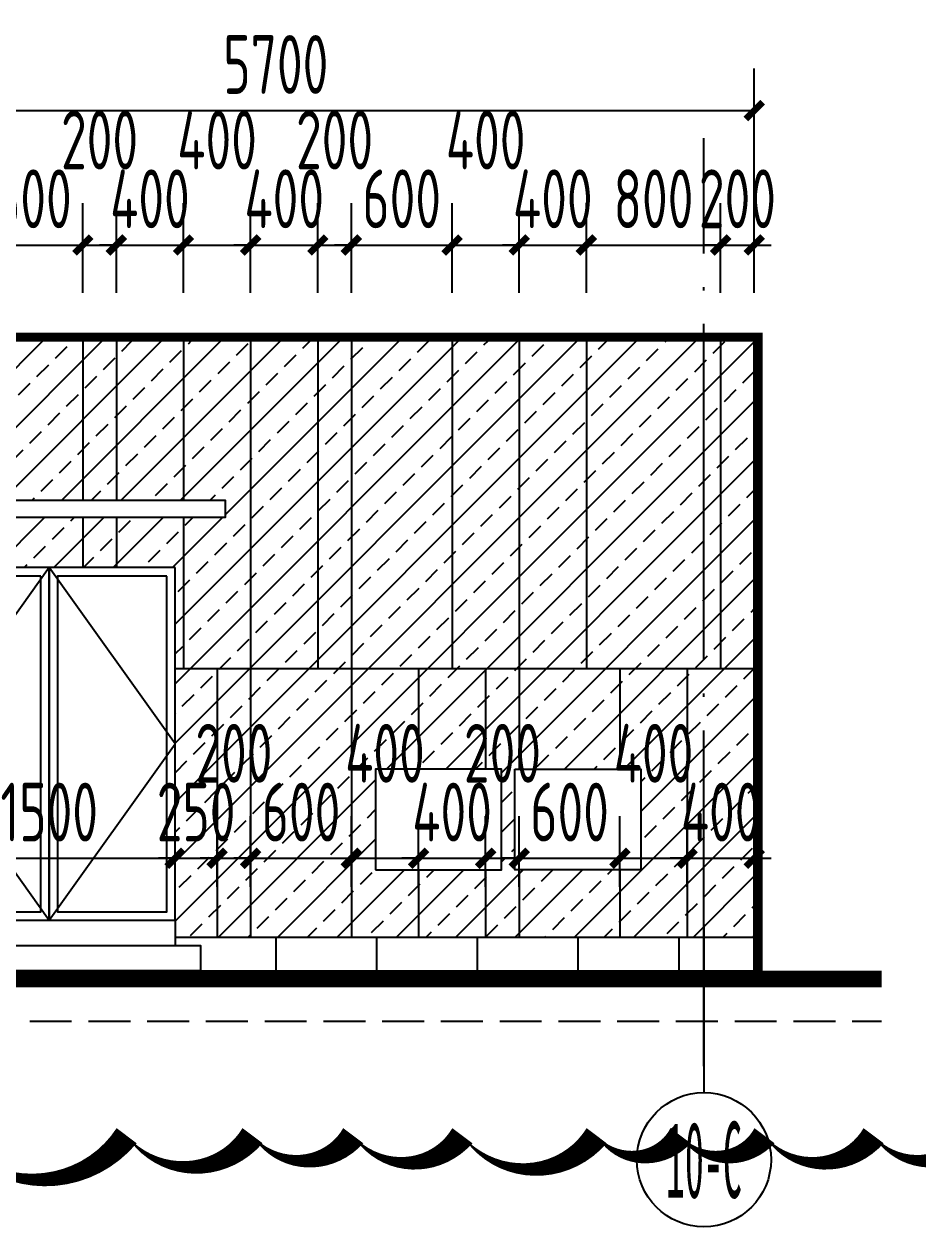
# Model space of a CAD drawing. Extents: x -863035 to 270371, y -8918 to 240488.
# Drawn here: x -241433 to -236107, y 155316 to 162478 of the extents above; entities that cross this region are included whole.
import ezdxf
from ezdxf.enums import TextEntityAlignment as Align

# ---------------------------------------------------------------- set-up
doc = ezdxf.new("R2010")
doc.units = 0
doc.header["$LTSCALE"] = 1000
doc.header["$MEASUREMENT"] = 0
for name, pattern in [('109-34 轴网$0$L1$0$$AUDIT_BAD_LTYPE1', [0]), ('DASH', [0.35, 0.25, -0.1]), ('DOTE', [2.42, 2, -0.2, 0.02, -0.2])]:
    doc.linetypes.add(name, pattern=pattern)
for name, color, linetype in [('01-标注_尺寸', 124, 'Continuous'), ('01-标注_轴线坐标', 132, 'Continuous'), ('02-TEXT_轴号', 7, 'Continuous'), ('05-填充_156', 156, 'Continuous'), ('A-C_窗', 140, 'Continuous'), ('A_AXIS-轴线', 36, 'Continuous'), ('AXIS_TEXT', 7, 'Continuous'), ('E-墙面分格', 146, 'Continuous'), ('E-立面轮廓', 241, 'Continuous')]:
    doc.layers.add(name, color=color, linetype=linetype)
doc.layers.add('DIM_MODI', color=6, linetype='Continuous', plot=False)
doc.styles.add('_TCH_AXIS', font='STXIHEI.TTF')
doc.styles.add('_TCH_DIM_T3', font='ROS1', dxfattribs={"width": 0.75, "bigfont": 'JD'})
doc.styles.add('COMPLEX', font='COMPLEX')
doc.dimstyles.new('_TCH_ARCH&&100', dxfattribs={"dimtxt": 350, "dimasz": 100, "dimexe": 250, "dimexo": 300, "dimgap": 100, "dimtad": 1, "dimdec": 0, "dimzin": 0, "dimdsep": 46, "dimtxsty": '_TCH_DIM_T3', "dimblk": 'ARCHTICK', "dimcen": 0.09, "dimclrt": 7, "dimazin": 2, "dimtfac": 1, "dimtdec": 0, "dimtix": 1, "dimtmove": 2, "dimatfit": 3, "dimfxl": 0, "dimtolj": 1, "dimtzin": 0, "dimarcsym": 0})

# ---------------------------------------------------------------- blocks, each defined once
blk = doc.blocks.new('AHSKLJDHOWIDJA')
blk.add_wipeout([(-314594.1, 266699.4), (-312793.6, 266699.4), (-312793.6, 266849.4), (-312943.8, 266849.4), (-312943.8, 269099.4), (-314443.8, 269099.4), (-314443.8, 266849.4), (-314594.1, 266849.4)]).dxf.layer = 'A-C_窗'
at = {"layer": 'A-C_窗', "linetype": '109-34 轴网$0$L1$0$$AUDIT_BAD_LTYPE1'}
for points in [[(-313693.8, 269099.4), (-312943.8, 268049.4), (-313693.8, 266999.4), (-314443.8, 268049.4), (-313693.8, 269099.4), (-313693.8, 266999.4)], [(-312943.8, 266849.4), (-312943.8, 266999.4), (-314443.8, 266999.4), (-314443.8, 266849.4)]]:
    blk.add_lwpolyline(points, dxfattribs=at)
for points in [[(-314443.8, 269099.4), (-313693.8, 269099.4), (-313693.8, 266999.4), (-314443.8, 266999.4)], [(-314393.8, 269049.4), (-313743.8, 269049.4), (-313743.8, 267049.4), (-314393.8, 267049.4)], [(-313693.8, 269099.4), (-312943.8, 269099.4), (-312943.8, 266999.4), (-313693.8, 266999.4)], [(-313643.8, 269049.4), (-312993.8, 269049.4), (-312993.8, 267049.4), (-313643.8, 267049.4)]]:
    blk.add_lwpolyline(points, close=True, dxfattribs=at)
at = {"layer": 'A-C_窗'}
blk.add_lwpolyline([(-312793.6, 266699.4), (-312793.6, 266849.4), (-314594.1, 266849.4), (-314594.1, 266699.4), (-312793.6, 266699.4)], dxfattribs=at)
blk = doc.blocks.new('_ArchTick')
at = {"color": 0, "linetype": 'ByBlock', "const_width": 0.4}
blk.add_lwpolyline([(-0.5, -0.5), (0.5, 0.5)], dxfattribs=at)
blk = doc.blocks.new('*D788')
at = {"layer": '01-标注_尺寸', "color": 0, "lineweight": -2, "transparency": 16777216}
for p, q in [((-242782.6, 161177.2), (-242782.6, 162212.7)), ((-237082.6, 161177.2), (-237082.6, 162212.7)), ((-242782.6, 161962.7), (-237082.6, 161962.7))]:
    blk.add_line(p, q, dxfattribs=at)
at = {"layer": 'Defpoints', "color": 0, "transparency": 16777216}
for p in [(-237082.6, 161962.7), (-242782.6, 160877.2), (-237082.6, 160877.2)]:
    blk.add_point(p, dxfattribs=at)
at = {"layer": '01-标注_尺寸', "color": 0, "lineweight": -2, "transparency": 16777216, "xscale": 100, "yscale": 100, "zscale": 100, "rotation": 180}
blk.add_blockref('_ArchTick', (-242782.6, 161962.7), dxfattribs=at)
at = {"layer": '01-标注_尺寸', "color": 0, "lineweight": -2, "transparency": 16777216, "xscale": 100, "yscale": 100, "zscale": 100}
blk.add_blockref('_ArchTick', (-237082.6, 161962.7), dxfattribs=at)
at = {"layer": '01-标注_尺寸', "color": 7, "transparency": 16777216, "insert": (-239932.6, 162237.7), "char_height": 350, "attachment_point": 5, "style": '_TCH_DIM_T3'}
blk.add_mtext('\\A1;5700', dxfattribs=at)
blk = doc.blocks.new('*D789')
at = {"layer": '01-标注_尺寸', "color": 0, "lineweight": -2, "transparency": 16777216}
for p, q in [((-237282.6, 160877.2), (-237282.6, 161412.7)), ((-237082.6, 160877.2), (-237082.6, 161412.7)), ((-237282.6, 161162.7), (-237382.6, 161162.7)), ((-237282.6, 161162.7), (-237082.6, 161162.7)), ((-237082.6, 161162.7), (-236982.6, 161162.7))]:
    blk.add_line(p, q, dxfattribs=at)
at = {"layer": 'Defpoints', "color": 0, "transparency": 16777216}
for p in [(-237082.6, 161162.7), (-237282.6, 160577.2), (-237082.6, 160577.2)]:
    blk.add_point(p, dxfattribs=at)
at = {"layer": '01-标注_尺寸', "color": 0, "lineweight": -2, "transparency": 16777216, "xscale": 100, "yscale": 100, "zscale": 100}
blk.add_blockref('_ArchTick', (-237282.6, 161162.7), dxfattribs=at)
at = {"layer": '01-标注_尺寸', "color": 0, "lineweight": -2, "transparency": 16777216, "xscale": 100, "yscale": 100, "zscale": 100, "rotation": 180}
blk.add_blockref('_ArchTick', (-237082.6, 161162.7), dxfattribs=at)
at = {"layer": '01-标注_尺寸', "color": 7, "transparency": 16777216, "insert": (-237182.6, 161437.7), "char_height": 350, "attachment_point": 5, "style": '_TCH_DIM_T3'}
blk.add_mtext('\\A1;200', dxfattribs=at)
blk = doc.blocks.new('*D790')
at = {"layer": '01-标注_尺寸', "color": 0, "lineweight": -2, "transparency": 16777216}
for p, q in [((-238082.6, 160877.2), (-238082.6, 161412.7)), ((-237282.6, 160877.2), (-237282.6, 161412.7)), ((-238082.6, 161162.7), (-237282.6, 161162.7))]:
    blk.add_line(p, q, dxfattribs=at)
at = {"layer": 'Defpoints', "color": 0, "transparency": 16777216}
for p in [(-237282.6, 161162.7), (-238082.6, 160577.2), (-237282.6, 160577.2)]:
    blk.add_point(p, dxfattribs=at)
at = {"layer": '01-标注_尺寸', "color": 0, "lineweight": -2, "transparency": 16777216, "xscale": 100, "yscale": 100, "zscale": 100, "rotation": 180}
blk.add_blockref('_ArchTick', (-238082.6, 161162.7), dxfattribs=at)
at = {"layer": '01-标注_尺寸', "color": 0, "lineweight": -2, "transparency": 16777216, "xscale": 100, "yscale": 100, "zscale": 100}
blk.add_blockref('_ArchTick', (-237282.6, 161162.7), dxfattribs=at)
at = {"layer": '01-标注_尺寸', "color": 7, "transparency": 16777216, "insert": (-237682.6, 161437.7), "char_height": 350, "attachment_point": 5, "style": '_TCH_DIM_T3'}
blk.add_mtext('\\A1;800', dxfattribs=at)
blk = doc.blocks.new('*D791')
at = {"layer": '01-标注_尺寸', "color": 0, "lineweight": -2, "transparency": 16777216}
for p, q in [((-238482.6, 160877.2), (-238482.6, 161412.7)), ((-238082.6, 160877.2), (-238082.6, 161412.7)), ((-238482.6, 161162.7), (-238582.6, 161162.7)), ((-238482.6, 161162.7), (-238082.6, 161162.7)), ((-238082.6, 161162.7), (-237982.6, 161162.7))]:
    blk.add_line(p, q, dxfattribs=at)
at = {"layer": 'Defpoints', "color": 0, "transparency": 16777216}
for p in [(-238082.6, 161162.7), (-238482.6, 160577.2), (-238082.6, 160577.2)]:
    blk.add_point(p, dxfattribs=at)
at = {"layer": '01-标注_尺寸', "color": 0, "lineweight": -2, "transparency": 16777216, "xscale": 100, "yscale": 100, "zscale": 100}
blk.add_blockref('_ArchTick', (-238482.6, 161162.7), dxfattribs=at)
at = {"layer": '01-标注_尺寸', "color": 0, "lineweight": -2, "transparency": 16777216, "xscale": 100, "yscale": 100, "zscale": 100, "rotation": 180}
blk.add_blockref('_ArchTick', (-238082.6, 161162.7), dxfattribs=at)
at = {"layer": '01-标注_尺寸', "color": 7, "transparency": 16777216, "insert": (-238282.6, 161437.7), "char_height": 350, "attachment_point": 5, "style": '_TCH_DIM_T3'}
blk.add_mtext('\\A1;400', dxfattribs=at)
blk = doc.blocks.new('*D792')
at = {"layer": '01-标注_尺寸', "color": 0, "lineweight": -2, "transparency": 16777216}
for p, q in [((-238882.6, 160877.2), (-238882.6, 161412.7)), ((-238482.6, 160877.2), (-238482.6, 161412.7)), ((-238882.6, 161162.7), (-238482.6, 161162.7))]:
    blk.add_line(p, q, dxfattribs=at)
at = {"layer": 'Defpoints', "color": 0, "transparency": 16777216}
for p in [(-238482.6, 161162.7), (-238882.6, 160577.2), (-238482.6, 160577.2)]:
    blk.add_point(p, dxfattribs=at)
at = {"layer": '01-标注_尺寸', "color": 0, "lineweight": -2, "transparency": 16777216, "xscale": 100, "yscale": 100, "zscale": 100, "rotation": 180}
blk.add_blockref('_ArchTick', (-238882.6, 161162.7), dxfattribs=at)
at = {"layer": '01-标注_尺寸', "color": 0, "lineweight": -2, "transparency": 16777216, "xscale": 100, "yscale": 100, "zscale": 100}
blk.add_blockref('_ArchTick', (-238482.6, 161162.7), dxfattribs=at)
at = {"layer": '01-标注_尺寸', "color": 7, "transparency": 16777216, "insert": (-238682.6, 161787.7), "char_height": 350, "attachment_point": 5, "style": '_TCH_DIM_T3'}
blk.add_mtext('\\A1;400', dxfattribs=at)
blk = doc.blocks.new('*D793')
at = {"layer": '01-标注_尺寸', "color": 0, "lineweight": -2, "transparency": 16777216}
for p, q in [((-239482.6, 160877.2), (-239482.6, 161412.7)), ((-238882.6, 160877.2), (-238882.6, 161412.7)), ((-239482.6, 161162.7), (-239582.6, 161162.7)), ((-239482.6, 161162.7), (-238882.6, 161162.7)), ((-238882.6, 161162.7), (-238782.6, 161162.7))]:
    blk.add_line(p, q, dxfattribs=at)
at = {"layer": 'Defpoints', "color": 0, "transparency": 16777216}
for p in [(-238882.6, 161162.7), (-239482.6, 160577.2), (-238882.6, 160577.2)]:
    blk.add_point(p, dxfattribs=at)
at = {"layer": '01-标注_尺寸', "color": 0, "lineweight": -2, "transparency": 16777216, "xscale": 100, "yscale": 100, "zscale": 100}
blk.add_blockref('_ArchTick', (-239482.6, 161162.7), dxfattribs=at)
at = {"layer": '01-标注_尺寸', "color": 0, "lineweight": -2, "transparency": 16777216, "xscale": 100, "yscale": 100, "zscale": 100, "rotation": 180}
blk.add_blockref('_ArchTick', (-238882.6, 161162.7), dxfattribs=at)
at = {"layer": '01-标注_尺寸', "color": 7, "transparency": 16777216, "insert": (-239182.6, 161437.7), "char_height": 350, "attachment_point": 5, "style": '_TCH_DIM_T3'}
blk.add_mtext('\\A1;600', dxfattribs=at)
blk = doc.blocks.new('*D794')
at = {"layer": '01-标注_尺寸', "color": 0, "lineweight": -2, "transparency": 16777216}
for p, q in [((-239682.6, 160877.2), (-239682.6, 161412.7)), ((-239482.6, 160877.2), (-239482.6, 161412.7)), ((-239682.6, 161162.7), (-239482.6, 161162.7))]:
    blk.add_line(p, q, dxfattribs=at)
at = {"layer": 'Defpoints', "color": 0, "transparency": 16777216}
for p in [(-239482.6, 161162.7), (-239682.6, 160577.2), (-239482.6, 160577.2)]:
    blk.add_point(p, dxfattribs=at)
at = {"layer": '01-标注_尺寸', "color": 0, "lineweight": -2, "transparency": 16777216, "xscale": 100, "yscale": 100, "zscale": 100, "rotation": 180}
blk.add_blockref('_ArchTick', (-239682.6, 161162.7), dxfattribs=at)
at = {"layer": '01-标注_尺寸', "color": 0, "lineweight": -2, "transparency": 16777216, "xscale": 100, "yscale": 100, "zscale": 100}
blk.add_blockref('_ArchTick', (-239482.6, 161162.7), dxfattribs=at)
at = {"layer": '01-标注_尺寸', "color": 7, "transparency": 16777216, "insert": (-239582.6, 161787.7), "char_height": 350, "attachment_point": 5, "style": '_TCH_DIM_T3'}
blk.add_mtext('\\A1;200', dxfattribs=at)
blk = doc.blocks.new('*D795')
at = {"layer": '01-标注_尺寸', "color": 0, "lineweight": -2, "transparency": 16777216}
for p, q in [((-240082.6, 160877.2), (-240082.6, 161412.7)), ((-239682.6, 160877.2), (-239682.6, 161412.7)), ((-240082.6, 161162.7), (-240182.6, 161162.7)), ((-240082.6, 161162.7), (-239682.6, 161162.7)), ((-239682.6, 161162.7), (-239582.6, 161162.7))]:
    blk.add_line(p, q, dxfattribs=at)
at = {"layer": 'Defpoints', "color": 0, "transparency": 16777216}
for p in [(-239682.6, 161162.7), (-240082.6, 160577.2), (-239682.6, 160577.2)]:
    blk.add_point(p, dxfattribs=at)
at = {"layer": '01-标注_尺寸', "color": 0, "lineweight": -2, "transparency": 16777216, "xscale": 100, "yscale": 100, "zscale": 100}
blk.add_blockref('_ArchTick', (-240082.6, 161162.7), dxfattribs=at)
at = {"layer": '01-标注_尺寸', "color": 0, "lineweight": -2, "transparency": 16777216, "xscale": 100, "yscale": 100, "zscale": 100, "rotation": 180}
blk.add_blockref('_ArchTick', (-239682.6, 161162.7), dxfattribs=at)
at = {"layer": '01-标注_尺寸', "color": 7, "transparency": 16777216, "insert": (-239882.6, 161437.7), "char_height": 350, "attachment_point": 5, "style": '_TCH_DIM_T3'}
blk.add_mtext('\\A1;400', dxfattribs=at)
blk = doc.blocks.new('*D796')
at = {"layer": '01-标注_尺寸', "color": 0, "lineweight": -2, "transparency": 16777216}
for p, q in [((-240482.6, 160877.2), (-240482.6, 161412.7)), ((-240082.6, 160877.2), (-240082.6, 161412.7)), ((-240482.6, 161162.7), (-240082.6, 161162.7))]:
    blk.add_line(p, q, dxfattribs=at)
at = {"layer": 'Defpoints', "color": 0, "transparency": 16777216}
for p in [(-240082.6, 161162.7), (-240482.6, 160577.2), (-240082.6, 160577.2)]:
    blk.add_point(p, dxfattribs=at)
at = {"layer": '01-标注_尺寸', "color": 0, "lineweight": -2, "transparency": 16777216, "xscale": 100, "yscale": 100, "zscale": 100, "rotation": 180}
blk.add_blockref('_ArchTick', (-240482.6, 161162.7), dxfattribs=at)
at = {"layer": '01-标注_尺寸', "color": 0, "lineweight": -2, "transparency": 16777216, "xscale": 100, "yscale": 100, "zscale": 100}
blk.add_blockref('_ArchTick', (-240082.6, 161162.7), dxfattribs=at)
at = {"layer": '01-标注_尺寸', "color": 7, "transparency": 16777216, "insert": (-240282.6, 161787.7), "char_height": 350, "attachment_point": 5, "style": '_TCH_DIM_T3'}
blk.add_mtext('\\A1;400', dxfattribs=at)
blk = doc.blocks.new('*D797')
at = {"layer": '01-标注_尺寸', "color": 0, "lineweight": -2, "transparency": 16777216}
for p, q in [((-240882.6, 160877.2), (-240882.6, 161412.7)), ((-240482.6, 160877.2), (-240482.6, 161412.7)), ((-240882.6, 161162.7), (-240982.6, 161162.7)), ((-240882.6, 161162.7), (-240482.6, 161162.7)), ((-240482.6, 161162.7), (-240382.6, 161162.7))]:
    blk.add_line(p, q, dxfattribs=at)
at = {"layer": 'Defpoints', "color": 0, "transparency": 16777216}
for p in [(-240482.6, 161162.7), (-240882.6, 160577.2), (-240482.6, 160577.2)]:
    blk.add_point(p, dxfattribs=at)
at = {"layer": '01-标注_尺寸', "color": 0, "lineweight": -2, "transparency": 16777216, "xscale": 100, "yscale": 100, "zscale": 100}
blk.add_blockref('_ArchTick', (-240882.6, 161162.7), dxfattribs=at)
at = {"layer": '01-标注_尺寸', "color": 0, "lineweight": -2, "transparency": 16777216, "xscale": 100, "yscale": 100, "zscale": 100, "rotation": 180}
blk.add_blockref('_ArchTick', (-240482.6, 161162.7), dxfattribs=at)
at = {"layer": '01-标注_尺寸', "color": 7, "transparency": 16777216, "insert": (-240682.6, 161437.7), "char_height": 350, "attachment_point": 5, "style": '_TCH_DIM_T3'}
blk.add_mtext('\\A1;400', dxfattribs=at)
blk = doc.blocks.new('*D798')
at = {"layer": '01-标注_尺寸', "color": 0, "lineweight": -2, "transparency": 16777216}
for p, q in [((-241082.6, 160877.2), (-241082.6, 161412.7)), ((-240882.6, 160877.2), (-240882.6, 161412.7)), ((-241082.6, 161162.7), (-240882.6, 161162.7))]:
    blk.add_line(p, q, dxfattribs=at)
at = {"layer": 'Defpoints', "color": 0, "transparency": 16777216}
for p in [(-240882.6, 161162.7), (-241082.6, 160577.2), (-240882.6, 160577.2)]:
    blk.add_point(p, dxfattribs=at)
at = {"layer": '01-标注_尺寸', "color": 0, "lineweight": -2, "transparency": 16777216, "xscale": 100, "yscale": 100, "zscale": 100, "rotation": 180}
blk.add_blockref('_ArchTick', (-241082.6, 161162.7), dxfattribs=at)
at = {"layer": '01-标注_尺寸', "color": 0, "lineweight": -2, "transparency": 16777216, "xscale": 100, "yscale": 100, "zscale": 100}
blk.add_blockref('_ArchTick', (-240882.6, 161162.7), dxfattribs=at)
at = {"layer": '01-标注_尺寸', "color": 7, "transparency": 16777216, "insert": (-240982.6, 161787.7), "char_height": 350, "attachment_point": 5, "style": '_TCH_DIM_T3'}
blk.add_mtext('\\A1;200', dxfattribs=at)
blk = doc.blocks.new('*D799')
at = {"layer": '01-标注_尺寸', "color": 0, "lineweight": -2, "transparency": 16777216}
for p, q in [((-241682.6, 160877.2), (-241682.6, 161412.7)), ((-241082.6, 160877.2), (-241082.6, 161412.7)), ((-241682.6, 161162.7), (-241782.6, 161162.7)), ((-241682.6, 161162.7), (-241082.6, 161162.7)), ((-241082.6, 161162.7), (-240982.6, 161162.7))]:
    blk.add_line(p, q, dxfattribs=at)
at = {"layer": 'Defpoints', "color": 0, "transparency": 16777216}
for p in [(-241082.6, 161162.7), (-241682.6, 160577.2), (-241082.6, 160577.2)]:
    blk.add_point(p, dxfattribs=at)
at = {"layer": '01-标注_尺寸', "color": 0, "lineweight": -2, "transparency": 16777216, "xscale": 100, "yscale": 100, "zscale": 100}
blk.add_blockref('_ArchTick', (-241682.6, 161162.7), dxfattribs=at)
at = {"layer": '01-标注_尺寸', "color": 0, "lineweight": -2, "transparency": 16777216, "xscale": 100, "yscale": 100, "zscale": 100, "rotation": 180}
blk.add_blockref('_ArchTick', (-241082.6, 161162.7), dxfattribs=at)
at = {"layer": '01-标注_尺寸', "color": 7, "transparency": 16777216, "insert": (-241382.6, 161437.7), "char_height": 350, "attachment_point": 5, "style": '_TCH_DIM_T3'}
blk.add_mtext('\\A1;600', dxfattribs=at)
blk = doc.blocks.new('*D803')
at = {"layer": '01-标注_尺寸', "color": 0, "lineweight": -2, "transparency": 16777216}
for p, q in [((-237482.6, 157341.6), (-237482.6, 157761)), ((-237082.6, 157341.6), (-237082.6, 157761)), ((-237482.6, 157511), (-237582.6, 157511)), ((-237482.6, 157511), (-237082.6, 157511)), ((-237082.6, 157511), (-236982.6, 157511))]:
    blk.add_line(p, q, dxfattribs=at)
at = {"layer": 'Defpoints', "color": 0, "transparency": 16777216}
for p in [(-237082.6, 157511), (-237482.6, 157041.6), (-237082.6, 157041.6)]:
    blk.add_point(p, dxfattribs=at)
at = {"layer": '01-标注_尺寸', "color": 0, "lineweight": -2, "transparency": 16777216, "xscale": 100, "yscale": 100, "zscale": 100}
blk.add_blockref('_ArchTick', (-237482.6, 157511), dxfattribs=at)
at = {"layer": '01-标注_尺寸', "color": 0, "lineweight": -2, "transparency": 16777216, "xscale": 100, "yscale": 100, "zscale": 100, "rotation": 180}
blk.add_blockref('_ArchTick', (-237082.6, 157511), dxfattribs=at)
at = {"layer": '01-标注_尺寸', "color": 7, "transparency": 16777216, "insert": (-237282.6, 157786), "char_height": 350, "attachment_point": 5, "style": '_TCH_DIM_T3'}
blk.add_mtext('\\A1;400', dxfattribs=at)
blk = doc.blocks.new('*D804')
at = {"layer": '01-标注_尺寸', "color": 0, "lineweight": -2, "transparency": 16777216}
for p, q in [((-237882.6, 157341.6), (-237882.6, 157761)), ((-237482.6, 157341.6), (-237482.6, 157761)), ((-237882.6, 157511), (-237482.6, 157511))]:
    blk.add_line(p, q, dxfattribs=at)
at = {"layer": 'Defpoints', "color": 0, "transparency": 16777216}
for p in [(-237482.6, 157511), (-237882.6, 157041.6), (-237482.6, 157041.6)]:
    blk.add_point(p, dxfattribs=at)
at = {"layer": '01-标注_尺寸', "color": 0, "lineweight": -2, "transparency": 16777216, "xscale": 100, "yscale": 100, "zscale": 100, "rotation": 180}
blk.add_blockref('_ArchTick', (-237882.6, 157511), dxfattribs=at)
at = {"layer": '01-标注_尺寸', "color": 0, "lineweight": -2, "transparency": 16777216, "xscale": 100, "yscale": 100, "zscale": 100}
blk.add_blockref('_ArchTick', (-237482.6, 157511), dxfattribs=at)
at = {"layer": '01-标注_尺寸', "color": 7, "transparency": 16777216, "insert": (-237682.6, 158136), "char_height": 350, "attachment_point": 5, "style": '_TCH_DIM_T3'}
blk.add_mtext('\\A1;400', dxfattribs=at)
blk = doc.blocks.new('*D805')
at = {"layer": '01-标注_尺寸', "color": 0, "lineweight": -2, "transparency": 16777216}
for p, q in [((-238482.6, 157341.6), (-238482.6, 157761)), ((-237882.6, 157341.6), (-237882.6, 157761)), ((-238482.6, 157511), (-238582.6, 157511)), ((-238482.6, 157511), (-237882.6, 157511)), ((-237882.6, 157511), (-237782.6, 157511))]:
    blk.add_line(p, q, dxfattribs=at)
at = {"layer": 'Defpoints', "color": 0, "transparency": 16777216}
for p in [(-237882.6, 157511), (-238482.6, 157041.6), (-237882.6, 157041.6)]:
    blk.add_point(p, dxfattribs=at)
at = {"layer": '01-标注_尺寸', "color": 0, "lineweight": -2, "transparency": 16777216, "xscale": 100, "yscale": 100, "zscale": 100}
blk.add_blockref('_ArchTick', (-238482.6, 157511), dxfattribs=at)
at = {"layer": '01-标注_尺寸', "color": 0, "lineweight": -2, "transparency": 16777216, "xscale": 100, "yscale": 100, "zscale": 100, "rotation": 180}
blk.add_blockref('_ArchTick', (-237882.6, 157511), dxfattribs=at)
at = {"layer": '01-标注_尺寸', "color": 7, "transparency": 16777216, "insert": (-238182.6, 157786), "char_height": 350, "attachment_point": 5, "style": '_TCH_DIM_T3'}
blk.add_mtext('\\A1;600', dxfattribs=at)
blk = doc.blocks.new('*D806')
at = {"layer": '01-标注_尺寸', "color": 0, "lineweight": -2, "transparency": 16777216}
for p, q in [((-238682.6, 157341.6), (-238682.6, 157761)), ((-238482.6, 157341.6), (-238482.6, 157761)), ((-238682.6, 157511), (-238482.6, 157511))]:
    blk.add_line(p, q, dxfattribs=at)
at = {"layer": 'Defpoints', "color": 0, "transparency": 16777216}
for p in [(-238482.6, 157511), (-238682.6, 157041.6), (-238482.6, 157041.6)]:
    blk.add_point(p, dxfattribs=at)
at = {"layer": '01-标注_尺寸', "color": 0, "lineweight": -2, "transparency": 16777216, "xscale": 100, "yscale": 100, "zscale": 100, "rotation": 180}
blk.add_blockref('_ArchTick', (-238682.6, 157511), dxfattribs=at)
at = {"layer": '01-标注_尺寸', "color": 0, "lineweight": -2, "transparency": 16777216, "xscale": 100, "yscale": 100, "zscale": 100}
blk.add_blockref('_ArchTick', (-238482.6, 157511), dxfattribs=at)
at = {"layer": '01-标注_尺寸', "color": 7, "transparency": 16777216, "insert": (-238582.6, 158136), "char_height": 350, "attachment_point": 5, "style": '_TCH_DIM_T3'}
blk.add_mtext('\\A1;200', dxfattribs=at)
blk = doc.blocks.new('*D807')
at = {"layer": '01-标注_尺寸', "color": 0, "lineweight": -2, "transparency": 16777216}
for p, q in [((-239082.6, 157341.6), (-239082.6, 157761)), ((-238682.6, 157341.6), (-238682.6, 157761)), ((-239082.6, 157511), (-239182.6, 157511)), ((-239082.6, 157511), (-238682.6, 157511)), ((-238682.6, 157511), (-238582.6, 157511))]:
    blk.add_line(p, q, dxfattribs=at)
at = {"layer": 'Defpoints', "color": 0, "transparency": 16777216}
for p in [(-238682.6, 157511), (-239082.6, 157041.6), (-238682.6, 157041.6)]:
    blk.add_point(p, dxfattribs=at)
at = {"layer": '01-标注_尺寸', "color": 0, "lineweight": -2, "transparency": 16777216, "xscale": 100, "yscale": 100, "zscale": 100}
blk.add_blockref('_ArchTick', (-239082.6, 157511), dxfattribs=at)
at = {"layer": '01-标注_尺寸', "color": 0, "lineweight": -2, "transparency": 16777216, "xscale": 100, "yscale": 100, "zscale": 100, "rotation": 180}
blk.add_blockref('_ArchTick', (-238682.6, 157511), dxfattribs=at)
at = {"layer": '01-标注_尺寸', "color": 7, "transparency": 16777216, "insert": (-238882.6, 157786), "char_height": 350, "attachment_point": 5, "style": '_TCH_DIM_T3'}
blk.add_mtext('\\A1;400', dxfattribs=at)
blk = doc.blocks.new('*D808')
at = {"layer": '01-标注_尺寸', "color": 0, "lineweight": -2, "transparency": 16777216}
for p, q in [((-239482.6, 157341.6), (-239482.6, 157761)), ((-239082.6, 157341.6), (-239082.6, 157761)), ((-239482.6, 157511), (-239082.6, 157511))]:
    blk.add_line(p, q, dxfattribs=at)
at = {"layer": 'Defpoints', "color": 0, "transparency": 16777216}
for p in [(-239082.6, 157511), (-239482.6, 157041.6), (-239082.6, 157041.6)]:
    blk.add_point(p, dxfattribs=at)
at = {"layer": '01-标注_尺寸', "color": 0, "lineweight": -2, "transparency": 16777216, "xscale": 100, "yscale": 100, "zscale": 100, "rotation": 180}
blk.add_blockref('_ArchTick', (-239482.6, 157511), dxfattribs=at)
at = {"layer": '01-标注_尺寸', "color": 0, "lineweight": -2, "transparency": 16777216, "xscale": 100, "yscale": 100, "zscale": 100}
blk.add_blockref('_ArchTick', (-239082.6, 157511), dxfattribs=at)
at = {"layer": '01-标注_尺寸', "color": 7, "transparency": 16777216, "insert": (-239282.6, 158136), "char_height": 350, "attachment_point": 5, "style": '_TCH_DIM_T3'}
blk.add_mtext('\\A1;400', dxfattribs=at)
blk = doc.blocks.new('*D809')
at = {"layer": '01-标注_尺寸', "color": 0, "lineweight": -2, "transparency": 16777216}
for p, q in [((-240082.6, 157341.6), (-240082.6, 157761)), ((-239482.6, 157341.6), (-239482.6, 157761)), ((-240082.6, 157511), (-240182.6, 157511)), ((-240082.6, 157511), (-239482.6, 157511)), ((-239482.6, 157511), (-239382.6, 157511))]:
    blk.add_line(p, q, dxfattribs=at)
at = {"layer": 'Defpoints', "color": 0, "transparency": 16777216}
for p in [(-239482.6, 157511), (-240082.6, 157041.6), (-239482.6, 157041.6)]:
    blk.add_point(p, dxfattribs=at)
at = {"layer": '01-标注_尺寸', "color": 0, "lineweight": -2, "transparency": 16777216, "xscale": 100, "yscale": 100, "zscale": 100}
blk.add_blockref('_ArchTick', (-240082.6, 157511), dxfattribs=at)
at = {"layer": '01-标注_尺寸', "color": 0, "lineweight": -2, "transparency": 16777216, "xscale": 100, "yscale": 100, "zscale": 100, "rotation": 180}
blk.add_blockref('_ArchTick', (-239482.6, 157511), dxfattribs=at)
at = {"layer": '01-标注_尺寸', "color": 7, "transparency": 16777216, "insert": (-239782.6, 157786), "char_height": 350, "attachment_point": 5, "style": '_TCH_DIM_T3'}
blk.add_mtext('\\A1;600', dxfattribs=at)
blk = doc.blocks.new('*D810')
at = {"layer": '01-标注_尺寸', "color": 0, "lineweight": -2, "transparency": 16777216}
for p, q in [((-240282.6, 157341.6), (-240282.6, 157761)), ((-240082.6, 157341.6), (-240082.6, 157761)), ((-240282.6, 157511), (-240382.6, 157511)), ((-240282.6, 157511), (-240082.6, 157511)), ((-240082.6, 157511), (-239982.6, 157511))]:
    blk.add_line(p, q, dxfattribs=at)
at = {"layer": 'Defpoints', "color": 0, "transparency": 16777216}
for p in [(-240082.6, 157511), (-240282.6, 157041.6), (-240082.6, 157041.6)]:
    blk.add_point(p, dxfattribs=at)
at = {"layer": '01-标注_尺寸', "color": 0, "lineweight": -2, "transparency": 16777216, "xscale": 100, "yscale": 100, "zscale": 100}
blk.add_blockref('_ArchTick', (-240282.6, 157511), dxfattribs=at)
at = {"layer": '01-标注_尺寸', "color": 0, "lineweight": -2, "transparency": 16777216, "xscale": 100, "yscale": 100, "zscale": 100, "rotation": 180}
blk.add_blockref('_ArchTick', (-240082.6, 157511), dxfattribs=at)
at = {"layer": '01-标注_尺寸', "color": 7, "transparency": 16777216, "insert": (-240182.6, 158136), "char_height": 350, "attachment_point": 5, "style": '_TCH_DIM_T3'}
blk.add_mtext('\\A1;200', dxfattribs=at)
blk = doc.blocks.new('*D811')
at = {"layer": '01-标注_尺寸', "color": 0, "lineweight": -2, "transparency": 16777216}
for p, q in [((-240532.6, 157341.6), (-240532.6, 157761)), ((-240282.6, 157341.6), (-240282.6, 157761)), ((-240532.6, 157511), (-240632.6, 157511)), ((-240532.6, 157511), (-240282.6, 157511)), ((-240282.6, 157511), (-240182.6, 157511))]:
    blk.add_line(p, q, dxfattribs=at)
at = {"layer": 'Defpoints', "color": 0, "transparency": 16777216}
for p in [(-240282.6, 157511), (-240532.6, 157041.6), (-240282.6, 157041.6)]:
    blk.add_point(p, dxfattribs=at)
at = {"layer": '01-标注_尺寸', "color": 0, "lineweight": -2, "transparency": 16777216, "xscale": 100, "yscale": 100, "zscale": 100}
blk.add_blockref('_ArchTick', (-240532.6, 157511), dxfattribs=at)
at = {"layer": '01-标注_尺寸', "color": 0, "lineweight": -2, "transparency": 16777216, "xscale": 100, "yscale": 100, "zscale": 100, "rotation": 180}
blk.add_blockref('_ArchTick', (-240282.6, 157511), dxfattribs=at)
at = {"layer": '01-标注_尺寸', "color": 7, "transparency": 16777216, "insert": (-240407.6, 157786), "char_height": 350, "attachment_point": 5, "style": '_TCH_DIM_T3'}
blk.add_mtext('\\A1;250', dxfattribs=at)
blk = doc.blocks.new('*D812')
at = {"layer": '01-标注_尺寸', "color": 0, "lineweight": -2, "transparency": 16777216}
for p, q in [((-242032.6, 157341.6), (-242032.6, 157761)), ((-240532.6, 157341.6), (-240532.6, 157761)), ((-242032.6, 157511), (-240532.6, 157511))]:
    blk.add_line(p, q, dxfattribs=at)
at = {"layer": 'Defpoints', "color": 0, "transparency": 16777216}
for p in [(-240532.6, 157511), (-242032.6, 157041.6), (-240532.6, 157041.6)]:
    blk.add_point(p, dxfattribs=at)
at = {"layer": '01-标注_尺寸', "color": 0, "lineweight": -2, "transparency": 16777216, "xscale": 100, "yscale": 100, "zscale": 100, "rotation": 180}
blk.add_blockref('_ArchTick', (-242032.6, 157511), dxfattribs=at)
at = {"layer": '01-标注_尺寸', "color": 0, "lineweight": -2, "transparency": 16777216, "xscale": 100, "yscale": 100, "zscale": 100}
blk.add_blockref('_ArchTick', (-240532.6, 157511), dxfattribs=at)
at = {"layer": '01-标注_尺寸', "color": 7, "transparency": 16777216, "insert": (-241282.6, 157786), "char_height": 350, "attachment_point": 5, "style": '_TCH_DIM_T3'}
blk.add_mtext('\\A1;1500', dxfattribs=at)
blk = doc.blocks.new('_AXISO')
blk.add_circle((0, 0), 0.5)
at = {"layer": 'AXIS_TEXT', "style": 'COMPLEX', "width": 1.041667}
blk.add_attdef('A', text='', height=0.56, dxfattribs=at).set_placement((-0.25, -0.28), (0.25, -0.28), align=Align.FIT)

msp = doc.modelspace()

# ---------------------------------------------------------------- hatches: boundary and pattern name
at = {"layer": '05-填充_156'}
h = msp.add_hatch(dxfattribs=at)
h.set_pattern_fill('天然石材', color=256, scale=50)
h.set_pattern_definition([(45, (-508611.66, 285744.35), (-176.77677, 176.77677), []), (45, (-508524.72, 285654.6), (-176.77677, 176.77677), [98.68425, -56.391])])
h.paths.add_polyline_path([(-240232.3, 159541.6), (-242332.9, 159541.6), (-242332.9, 159641.6), (-240232.3, 159641.6)], flags=16)
h.paths.add_polyline_path([(-238588.1, 157441.6), (-239337.9, 157441.6), (-239337.9, 158041.6), (-238588.1, 158041.6)])
h.paths.add_polyline_path([(-237082.6, 157041.6), (-237082.6, 160591.6), (-242782.6, 160591.6), (-242782.6, 157041.6), (-242032.6, 157041.6), (-242032.6, 159241.6), (-240532.6, 159241.6), (-240532.6, 157041.6)])
h.paths.add_polyline_path([(-237757.9, 157441.6), (-238508.1, 157441.6), (-238508.1, 158041.6), (-237757.9, 158041.6)])

# ---------------------------------------------------------------- linework, layer by layer
at = {"layer": '01-标注_轴线坐标'}
msp.add_line((-237382.6, 157115.7), (-237382.6, 156115.7), dxfattribs=at)
at = {"layer": 'A-C_窗'}
msp.add_line((-240532.6, 157041.6), (-237082.6, 157041.6), dxfattribs=at)
at = {"layer": 'A-C_窗', "linetype": 'DASH'}
msp.add_line((-243499, 156541.6), (-236324.1, 156541.6), dxfattribs=at)
at = {"layer": 'A-C_窗'}
for points in [[(-237082.6, 160591.6), (-242782.6, 160591.6), (-242782.6, 156841.6), (-237082.6, 156841.6)], [(-239337.9, 157441.6), (-238588.1, 157441.6), (-238588.1, 158041.6), (-239337.9, 158041.6)], [(-238508.1, 158041.6), (-237757.9, 158041.6), (-237757.9, 157441.6), (-238508.1, 157441.6)]]:
    msp.add_lwpolyline(points, close=True, dxfattribs=at)
at = {"layer": 'A-C_窗', "linetype": '109-34 轴网$0$L1$0$$AUDIT_BAD_LTYPE1'}
msp.add_lwpolyline([(-242332.9, 159641.6), (-242332.9, 159541.6), (-240232.3, 159541.6), (-240232.3, 159641.6)], close=True, dxfattribs=at)
at = {"layer": 'A_AXIS-轴线', "linetype": 'DOTE'}
msp.add_lwpolyline([(-237382.6, 156272.5), (-237382.6, 161798.2)], dxfattribs=at)
at = {"layer": 'E-墙面分格'}
for p, q in [((-241082.6, 160591.6), (-241082.6, 159991.6)), ((-241082.6, 160591.6), (-241082.6, 159641.6)), ((-240882.6, 160591.6), (-240882.6, 159991.6)), ((-240882.6, 160591.6), (-240882.6, 159641.6)), ((-240482.6, 160591.6), (-240482.6, 159991.6)), ((-240482.6, 160591.6), (-240482.6, 159641.6)), ((-240082.6, 160591.6), (-240082.6, 159991.6)), ((-240082.6, 160591.6), (-240082.6, 158641.6)), ((-239682.6, 160591.6), (-239682.6, 158641.6)), ((-239482.6, 160591.6), (-239482.6, 158641.6)), ((-238882.6, 160591.6), (-238882.6, 158641.6)), ((-238482.6, 160591.6), (-238482.6, 158641.6)), ((-238082.6, 160591.6), (-238082.6, 158641.6)), ((-237282.6, 160591.6), (-237282.6, 158641.6)), ((-241082.6, 159541.6), (-241082.6, 159241.6)), ((-240882.6, 159541.6), (-240882.6, 159241.6)), ((-240482.6, 159541.6), (-240482.6, 158641.6)), ((-240532.6, 158641.6), (-237082.6, 158641.6)), ((-240282.6, 158641.6), (-240282.6, 157041.6)), ((-240082.6, 158641.6), (-240082.6, 157041.6)), ((-239482.6, 158641.6), (-239482.6, 157041.6)), ((-239082.6, 158641.6), (-239082.6, 158041.6)), ((-238682.6, 158641.6), (-238682.6, 158041.6)), ((-238482.6, 158641.6), (-238482.6, 158041.6)), ((-237882.6, 158641.6), (-237882.6, 158041.6)), ((-237482.6, 158641.6), (-237482.6, 157041.6)), ((-239082.6, 157441.6), (-239082.6, 157041.6)), ((-238682.6, 157441.6), (-238682.6, 157041.6)), ((-238482.6, 157441.6), (-238482.6, 157041.6)), ((-237882.6, 157441.6), (-237882.6, 157041.6)), ((-239932.6, 157041.6), (-239932.6, 156841.6)), ((-239332.6, 157041.6), (-239332.6, 156841.6)), ((-238732.6, 157041.6), (-238732.6, 156841.6)), ((-238132.6, 157041.6), (-238132.6, 156841.6)), ((-237532.6, 157041.6), (-237532.6, 156841.6))]:
    msp.add_line(p, q, dxfattribs=at)
at = {"layer": 'E-立面轮廓'}
for points, const_width in [([(-237057.6, 156841.6), (-237057.6, 160616.6), (-242807.6, 160616.6), (-242807.6, 156841.6)], 50), ([(-243499, 156791.6), (-236324.1, 156791.6)], 100)]:
    msp.add_lwpolyline(points, dxfattribs=dict(at, const_width=const_width))

# ---------------------------------------------------------------- block references
at = {"layer": '01-标注_轴线坐标'}
ref = msp.add_blockref('_AXISO', (-237382.6, 155715.7), dxfattribs=dict(at, xscale=800, yscale=800, zscale=800))
ref.add_attrib('A', '10-C', dxfattribs={"layer": '02-TEXT_轴号', "height": 452.55, "style": '_TCH_AXIS', "width": 0.331558}).set_placement((-237608.9, 155489.4), (-237156.4, 155489.4), align=Align.FIT)

# ---------------------------------------------------------------- dimensions: what is measured, and where the dimension line sits
at = {"layer": '01-标注_尺寸'}
for p1, p2, distance, picture, middle in [((-242782.6, 160877.2), (-237082.6, 160877.2), 1085.5, '*D788', (-239932.6, 162237.7)), ((-241682.6, 160577.2), (-241082.6, 160577.2), 585.5, '*D799', (-241382.6, 161437.7)), ((-240882.6, 160577.2), (-240482.6, 160577.2), 585.5, '*D797', (-240682.6, 161437.7)), ((-240082.6, 160577.2), (-239682.6, 160577.2), 585.5, '*D795', (-239882.6, 161437.7)), ((-239482.6, 160577.2), (-238882.6, 160577.2), 585.5, '*D793', (-239182.6, 161437.7)), ((-238482.6, 160577.2), (-238082.6, 160577.2), 585.5, '*D791', (-238282.6, 161437.7)), ((-238082.6, 160577.2), (-237282.6, 160577.2), 585.5, '*D790', (-237682.6, 161437.7)), ((-237282.6, 160577.2), (-237082.6, 160577.2), 585.5, '*D789', (-237182.6, 161437.7)), ((-240082.6, 157041.6), (-239482.6, 157041.6), 469.3, '*D809', (-239782.6, 157786)), ((-239082.6, 157041.6), (-238682.6, 157041.6), 469.3, '*D807', (-238882.6, 157786)), ((-238482.6, 157041.6), (-237882.6, 157041.6), 469.3, '*D805', (-238182.6, 157786)), ((-237482.6, 157041.6), (-237082.6, 157041.6), 469.3, '*D803', (-237282.6, 157786))]:
    dim = msp.add_aligned_dim(p1=p1, p2=p2, distance=distance, dimstyle='_TCH_ARCH&&100', dxfattribs=at)
    dim.commit()
    dim.dimension.update_dxf_attribs({"geometry": picture, "text_midpoint": middle})
for base, p1, p2, picture, middle in [((-240882.6, 161162.7), (-241082.6, 160577.2), (-240882.6, 160577.2), '*D798', (-240982.6, 161787.7)), ((-240082.6, 161162.7), (-240482.6, 160577.2), (-240082.6, 160577.2), '*D796', (-240282.6, 161787.7)), ((-239482.6, 161162.7), (-239682.6, 160577.2), (-239482.6, 160577.2), '*D794', (-239582.6, 161787.7)), ((-238482.6, 161162.7), (-238882.6, 160577.2), (-238482.6, 160577.2), '*D792', (-238682.6, 161787.7)), ((-239082.6, 157511), (-239482.6, 157041.6), (-239082.6, 157041.6), '*D808', (-239282.6, 158136)), ((-238482.6, 157511), (-238682.6, 157041.6), (-238482.6, 157041.6), '*D806', (-238582.6, 158136)), ((-237482.6, 157511), (-237882.6, 157041.6), (-237482.6, 157041.6), '*D804', (-237682.6, 158136))]:
    dim = msp.add_linear_dim(base=base, p1=p1, p2=p2, angle=0, dimstyle='_TCH_ARCH&&100', dxfattribs=at)
    dim.commit()
    dim.dimension.update_dxf_attribs({"geometry": picture, "text_midpoint": middle, "dimtype": 161})

# ---------------------------------------------------------------- next in the draw order: block references
at = {"xscale": -1}
msp.add_blockref('AHSKLJDHOWIDJA', (-554976.4, -109857.8), dxfattribs=at)

# ---------------------------------------------------------------- next in the draw order: linework, layer by layer
at = {"layer": 'DIM_MODI'}
msp.add_lwpolyline([(-244171.4, 162585.5, 0, 150, 0.5), (-244171.4, 162085.5, 0, 150, 0.5), (-244171.4, 160735.5, 0, 150, 0.5), (-244171.4, 159685.5, 0, 150, 0.5), (-244171.4, 158735.5, 0, 150, 0.5), (-244171.4, 157685.5, 0, 150, 0.5), (-244171.4, 156885.5, 0, 150, 0.5), (-244171.4, 155985.5, 0, 150, 0.5), (-244171.4, 155859, 0, 150, 0.5), (-243521.4, 155859, 0, 150, 0.5), (-242621.4, 155859, 0, 150, 0.5), (-241871.4, 155859, 0, 150, 0.5), (-240821.4, 155859, 0, 150, 0.5), (-240071.4, 155859, 0, 150, 0.5), (-239471.4, 155859, 0, 150, 0.5), (-238821.4, 155859, 0, 150, 0.5), (-238021.4, 155859, 0, 150, 0.5), (-237521.4, 155859, 0, 150, 0.5), (-237021.4, 155859, 0, 150, 0.5), (-236371.4, 155859, 0, 150, 0.5), (-235771.4, 155859, 0, 150, 0.5)], format="xyseb", dxfattribs=at)

# ---------------------------------------------------------------- next in the draw order: dimensions: what is measured, and where the dimension line sits
at = {"layer": '01-标注_尺寸'}
dim = msp.add_linear_dim(base=(-240082.6, 157511), p1=(-240282.6, 157041.6), p2=(-240082.6, 157041.6), angle=0, dimstyle='_TCH_ARCH&&100', dxfattribs=at)
dim.commit()
dim.dimension.update_dxf_attribs({"geometry": '*D810', "text_midpoint": (-240182.6, 158136), "dimtype": 161})
for p1, p2, picture, middle in [((-242032.6, 157041.6), (-240532.6, 157041.6), '*D812', (-241282.6, 157786)), ((-240532.6, 157041.6), (-240282.6, 157041.6), '*D811', (-240407.6, 157786))]:
    dim = msp.add_aligned_dim(p1=p1, p2=p2, distance=469.3, dimstyle='_TCH_ARCH&&100', dxfattribs=at)
    dim.commit()
    dim.dimension.update_dxf_attribs({"geometry": picture, "text_midpoint": middle})

doc.saveas('drawing.dxf')
